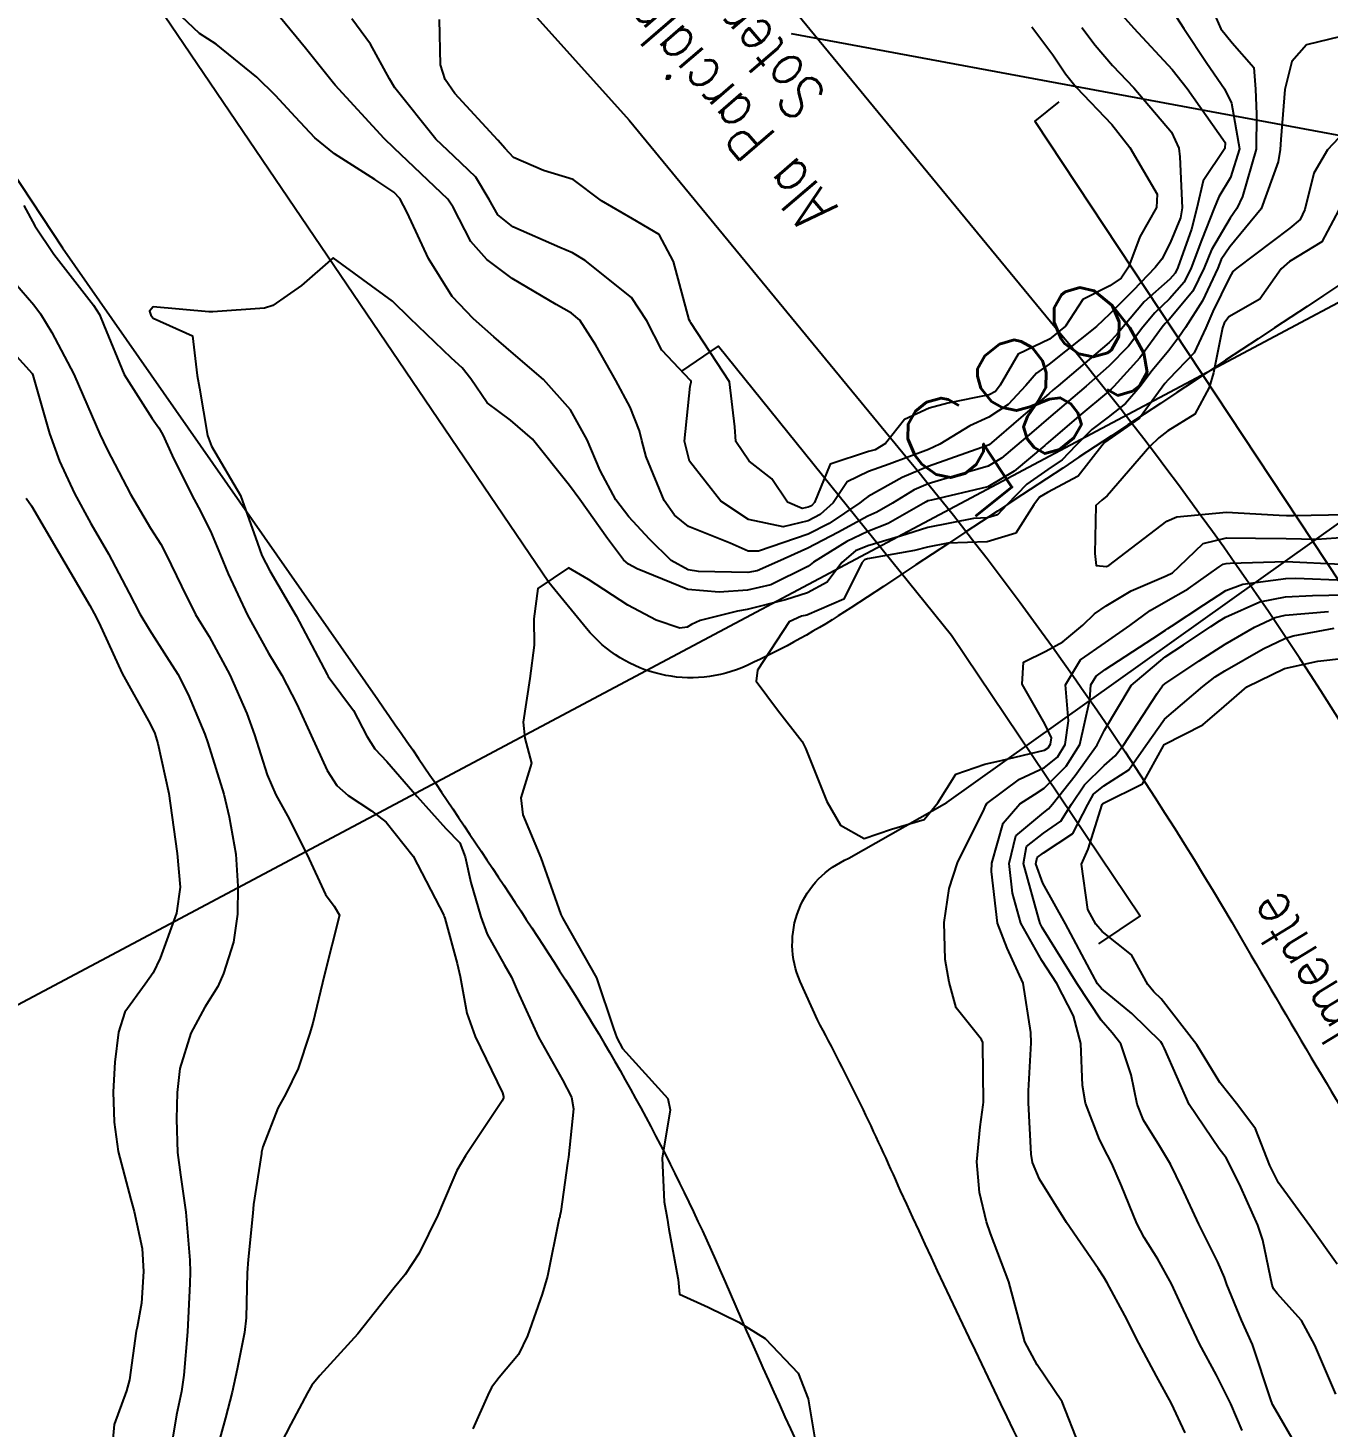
# Model space of a CAD drawing. Header units: metres. Extents: x 298520 to 308411, y 7433745 to 7450750.
# Drawn here: x 301006.2 to 301049.7, y 7443869.95 to 7443916.77 of the extents above; entities that cross this region are included whole.
import ezdxf
from ezdxf.enums import TextEntityAlignment as Align

# ---------------------------------------------------------------- set-up
doc = ezdxf.new("R2010")
doc.units = ezdxf.units.M
doc.header["$LTSCALE"] = 10
doc.linetypes.add('CONTINUO', pattern=[0])
for name, color, linetype in [('Area Verde e Lazer', 94, 'Continuous'), ('Cotas', 45, 'Continuous'), ('Curvas de Nivel 1m', 11, 'Continuous'), ('Curvas de Nivel 5m', 15, 'Continuous'), ('Pontes e viadutos', 190, 'Continuous'), ('TEXTO', 45, 'Continuous'), ('Vias Primárias', 230, 'Continuous')]:
    doc.layers.add(name, color=color, linetype=linetype)
doc.styles.add('ROMANS', font='romans', dxfattribs={"height": 0.2})
doc.styles.add('Style-STANDARD', font='STANDARD.shx')

msp = doc.modelspace()

# ---------------------------------------------------------------- linework, layer by layer
at = {"layer": 'Area Verde e Lazer', "elevation": 683.981}
msp.add_lwpolyline([(301244.649, 7444005.746), (301236.077, 7444004.442, 0), (301223.445, 7444002.521, -0.079964), (301213.851, 7444002.604, 0.078577), (301189.512, 7444002.881, -0.017587), (301163.614, 7444000.014, 0.012035), (301150.001, 7443998.659, 0.378668), (301143.289, 7443991.061, -0.057498), (301138.13, 7443946.2, 0.342844), (301149.93, 7443920.553, 0.077568), (301153.355, 7443919.402, 0.010024), (301179.654, 7443915.445, 0.021064), (301218.066, 7443912.089, 0.035305), (301232.21, 7443912.451, 0.299651), (301239.104, 7443918.007, -0.016754)], format="xyb", dxfattribs=at)
at = {"layer": 'Curvas de Nivel 1m', "flags": 128}
for points, elevation in [([(301044.511, 7443917.317), (301044.882, 7443916.746), (301045.642, 7443915.588), (301046.234, 7443914.732), (301046.476, 7443914.247), (301046.736, 7443912.726), (301046.443, 7443911.765), (301046.051, 7443911.12), (301045.898, 7443910.735), (301045.478, 7443909.684), (301045.12, 7443908.743), (301044.889, 7443908.262), (301044.397, 7443907.698), (301043.905, 7443907.24), (301043.506, 7443906.759), (301043.021, 7443906.119), (301042.37, 7443905.446), (301041.606, 7443904.781), (301040.935, 7443904.214), (301040.347, 7443903.71), (301039.856, 7443903.289), (301039.293, 7443902.81), (301038.773, 7443902.371), (301038.326, 7443902.104), (301037.293, 7443901.806), (301036.32, 7443901.516), (301035.856, 7443901.316), (301035.124, 7443900.862), (301034.609, 7443900.568), (301034.308, 7443900.428), (301033.301, 7443899.882), (301032.298, 7443899.357), (301031.283, 7443898.905), (301030.599, 7443898.604), (301030.287, 7443898.544), (301028.641, 7443898.583), (301028.288, 7443898.638), (301027.723, 7443898.949), (301026.999, 7443899.658), (301026.307, 7443900.405), (301025.874, 7443900.974), (301025.349, 7443901.958), (301024.905, 7443902.984), (301024.353, 7443903.99), (301023.448, 7443904.999), (301022.372, 7443905.929), (301021.789, 7443906.43), (301021.103, 7443907.029), (301020.394, 7443907.785), (301019.599, 7443909.048), (301018.89, 7443910.594), (301018.642, 7443911.058), (301018.435, 7443911.274), (301017.808, 7443911.701), (301016.455, 7443912.556), (301015.798, 7443913.09), (301015.148, 7443913.778), (301014.477, 7443914.509), (301013.858, 7443915.116), (301012.494, 7443916.228), (301011.938, 7443916.579), (301011.338, 7443917.147)], 686), ([(301042.514, 7443917.531), (301043.205, 7443916.763), (301044.489, 7443915.376), (301044.987, 7443914.745), (301046.258, 7443912.93), (301046.245, 7443912.732), (301045.529, 7443911.652), (301045.314, 7443910.741), (301045.129, 7443910.04), (301044.679, 7443908.747), (301044.592, 7443908.566), (301044.407, 7443908.362), (301043.553, 7443907.601), (301042.844, 7443906.765), (301042.641, 7443906.506), (301042.378, 7443906.238), (301040.673, 7443904.795), (301040.505, 7443904.654), (301040.359, 7443904.528), (301039.428, 7443903.728), (301038.358, 7443902.82), (301038.303, 7443902.791), (301036.325, 7443902.098), (301035.452, 7443901.728), (301034.315, 7443901.089), (301034.188, 7443900.998), (301034.034, 7443900.873), (301033.006, 7443900.183), (301032.302, 7443899.828), (301030.644, 7443899.262), (301030.296, 7443899.264), (301029.693, 7443899.532), (301028.304, 7443900.091), (301027.829, 7443900.468), (301027.487, 7443900.952), (301026.883, 7443902.413), (301026.741, 7443902.964), (301026.666, 7443903.285), (301026.354, 7443904.08), (301025.874, 7443904.975), (301025.202, 7443906.155), (301024.663, 7443906.987), (301024.386, 7443907.229), (301023.869, 7443907.517), (301022.403, 7443908.379), (301021.555, 7443909.023), (301021.015, 7443909.627), (301020.43, 7443910.768), (301020.251, 7443911.042), (301018.45, 7443912.746), (301018.119, 7443913.063), (301016.481, 7443914.85), (301016.373, 7443914.973), (301016.283, 7443915.083), (301015.487, 7443916.09), (301014.648, 7443917.108)], 687), ([(301041.465, 7443916.786), (301041.908, 7443916.19), (301042.49, 7443915.507), (301043.205, 7443914.763), (301044.461, 7443913.285), (301044.714, 7443912.747), (301044.739, 7443912.458), (301044.824, 7443910.746), (301044.765, 7443910.411), (301044.421, 7443909.58), (301044.136, 7443909.033), (301043.919, 7443908.755), (301043.185, 7443907.979), (301042.389, 7443907.194), (301042.174, 7443906.985), (301041.956, 7443906.776), (301040.37, 7443905.516), (301039.952, 7443905.22), (301039.595, 7443904.808), (301038.999, 7443904.168), (301038.347, 7443903.749), (301037.714, 7443903.458), (301036.717, 7443902.844), (301036.331, 7443902.667), (301035.019, 7443902.17), (301034.323, 7443901.925), (301033.615, 7443901.582), (301033.139, 7443900.882), (301032.712, 7443900.483), (301032.307, 7443900.278), (301031.472, 7443900.07), (301030.307, 7443900.318), (301029.384, 7443900.929), (301028.333, 7443902.271), (301028.169, 7443902.943), (301028.361, 7443904.776), (301028.39, 7443904.912), (301028.389, 7443904.94), (301028.363, 7443904.971), (301027.41, 7443905.991), (301026.91, 7443906.962), (301026.395, 7443907.752), (301024.847, 7443908.986), (301024.415, 7443909.239), (301023.994, 7443909.418), (301022.424, 7443910.118), (301021.924, 7443910.513), (301021.631, 7443911.022), (301021.189, 7443911.777), (301020.447, 7443912.474), (301019.851, 7443913.046), (301018.478, 7443914.763), (301018.291, 7443915.062), (301017.656, 7443916.23), (301017.036, 7443917.075)], 688), ([(301039.787, 7443916.807), (301040.494, 7443915.863), (301040.922, 7443915.228), (301041.272, 7443914.788), (301042.464, 7443913.535), (301043.07, 7443912.764), (301043.988, 7443911.204), (301043.968, 7443910.755), (301043.406, 7443909.777), (301043.025, 7443908.764), (301042.779, 7443908.395), (301042.403, 7443908.138), (301041.499, 7443907.681), (301040.913, 7443906.792), (301040.378, 7443906.353), (301039.337, 7443905.847), (301038.726, 7443904.816), (301038.571, 7443904.607), (301038.358, 7443904.495), (301036.982, 7443904.212), (301036.351, 7443904.041), (301035.535, 7443903.668), (301034.898, 7443902.864), (301034.551, 7443902.648), (301034.33, 7443902.595), (301033.043, 7443902.166), (301032.513, 7443900.888), (301032.418, 7443900.782), (301032.311, 7443900.727), (301032.104, 7443900.686), (301031.611, 7443900.901), (301031.088, 7443901.676), (301030.333, 7443902.272), (301029.884, 7443902.925), (301029.855, 7443903.418), (301029.671, 7443904.927), (301028.383, 7443906.9), (301028.363, 7443906.921), (301028.354, 7443906.94), (301028.322, 7443907.002), (301027.799, 7443908.949), (301027.325, 7443909.859), (301026.427, 7443910.376), (301025.388, 7443910.98), (301024.44, 7443911.694), (301023.449, 7443911.993), (301022.447, 7443912.428), (301022.166, 7443912.73), (301021.918, 7443913.018), (301020.476, 7443914.572), (301020.154, 7443915.043), (301020.002, 7443915.531), (301019.964, 7443917.045)], 689), ([(301050.502, 7443916.576), (301048.987, 7443916.206), (301048.492, 7443915.643), (301048.262, 7443914.703), (301048.129, 7443913.034), (301048.096, 7443912.705), (301048.03, 7443912.288), (301047.466, 7443910.715), (301046.42, 7443909.444), (301046.132, 7443909.017), (301046.014, 7443908.734), (301045.5, 7443907.636), (301044.928, 7443906.745), (301044.71, 7443906.417), (301044.375, 7443905.978), (301043.816, 7443905.308), (301043.401, 7443904.76), (301042.923, 7443904.196), (301042.347, 7443903.746), (301041.794, 7443903.333), (301041.262, 7443902.791), (301040.809, 7443902.314), (301040.325, 7443901.988), (301039.626, 7443901.5), (301038.949, 7443900.814), (301038.645, 7443900.481), (301038.309, 7443900.38), (301037.837, 7443900.356), (301036.305, 7443900.055), (301035.401, 7443899.76), (301034.299, 7443899.443), (301033.895, 7443899.276), (301033.434, 7443898.879), (301032.94, 7443898.227), (301032.278, 7443897.869), (301031.545, 7443897.629), (301030.269, 7443897.308), (301029.937, 7443897.254), (301028.688, 7443896.936), (301028.397, 7443896.803), (301028.261, 7443896.722), (301028.006, 7443896.689), (301027.222, 7443896.956), (301026.27, 7443897.449), (301024.959, 7443898.307), (301024.289, 7443898.703), (301023.262, 7443898.016), (301023.124, 7443897.001), (301023.138, 7443896.117), (301022.991, 7443895.003), (301022.763, 7443893.54), (301022.825, 7443893.004), (301023.043, 7443892.169), (301022.693, 7443891.005), (301022.759, 7443890.433), (301023.356, 7443888.998), (301024.031, 7443887.104), (301024.085, 7443886.991), (301024.142, 7443886.895), (301025.22, 7443884.979), (301025.793, 7443883.287), (301025.904, 7443882.972), (301026.098, 7443882.623), (301027.614, 7443880.947), (301027.685, 7443880.562), (301027.425, 7443878.949), (301027.492, 7443877.487), (301027.59, 7443876.946), (301027.648, 7443876.575), (301027.948, 7443874.941), (301027.952, 7443874.891), (301027.998, 7443874.403), (301028.958, 7443873.965), (301029.988, 7443873.456), (301030.867, 7443872.911), (301031.966, 7443871.753), (301032.304, 7443870.895), (301032.539, 7443869.491)], 684), ([(301050.058, 7443913.085), (301049.681, 7443912.688), (301049.227, 7443911.911), (301048.931, 7443910.695), (301048.773, 7443910.353), (301048.427, 7443910.073), (301046.648, 7443908.726), (301046.521, 7443908.618), (301046.408, 7443908.421), (301045.847, 7443907.28), (301045.609, 7443906.738), (301045.221, 7443905.895), (301044.365, 7443905.004), (301044.241, 7443904.875), (301044.155, 7443904.752), (301043.396, 7443903.71), (301042.336, 7443902.969), (301042.222, 7443902.894), (301042.13, 7443902.782), (301041.344, 7443901.768), (301040.317, 7443901.222), (301040.051, 7443901.067), (301039.854, 7443900.805), (301039.256, 7443899.858), (301038.3, 7443899.567), (301036.983, 7443899.523), (301036.298, 7443899.396), (301035.864, 7443899.287), (301034.294, 7443899.009), (301034.191, 7443898.974), (301034.097, 7443898.872), (301033.503, 7443897.649), (301032.266, 7443897.122), (301032.078, 7443897.08), (301031.672, 7443896.899), (301030.607, 7443895.275), (301030.571, 7443894.915), (301031.285, 7443893.956), (301032.102, 7443892.892), (301032.22, 7443892.672), (301032.932, 7443890.883), (301033.393, 7443890.09), (301034.181, 7443889.651), (301035.091, 7443889.954), (301036.187, 7443890.286), (301036.643, 7443890.843), (301037.247, 7443891.795), (301038.213, 7443892.128), (301038.768, 7443892.261), (301040.22, 7443892.596), (301040.343, 7443892.676), (301040.416, 7443892.798), (301040.445, 7443893.018), (301040.23, 7443893.48), (301039.465, 7443894.808), (301039.509, 7443895.549), (301040.254, 7443895.909), (301040.829, 7443896.223), (301041.501, 7443896.788), (301041.89, 7443897.163), (301042.273, 7443897.43), (301043.119, 7443897.929), (301044.288, 7443898.438), (301044.497, 7443898.54), (301044.725, 7443898.746), (301045.522, 7443899.517), (301046.303, 7443899.706), (301047.281, 7443899.694), (301048.303, 7443899.686), (301049.333, 7443899.66), (301050.303, 7443899.728)], 683), ([(301006.055, 7443910.831), (301006.422, 7443910.145), (301007.063, 7443909.194), (301008.388, 7443907.497), (301008.595, 7443907.178), (301008.736, 7443906.82), (301009.42, 7443905.169), (301010.348, 7443903.702), (301010.578, 7443903.389), (301010.704, 7443903.155), (301011.021, 7443902.461), (301011.681, 7443901.139), (301011.898, 7443900.725), (301012.301, 7443899.924), (301012.644, 7443899.126), (301012.901, 7443898.506), (301013.54, 7443897.117), (301014.25, 7443895.852), (301014.689, 7443895.106), (301015.195, 7443894.139), (301015.677, 7443893.095), (301016.205, 7443891.922), (301016.533, 7443891.421), (301016.914, 7443891.079), (301017.696, 7443890.576), (301018.184, 7443890.196), (301019.083, 7443889.051), (301020.109, 7443887.075), (301020.122, 7443887.04), (301020.142, 7443886.975), (301020.559, 7443885.466), (301020.655, 7443885.032), (301020.88, 7443883.798), (301021.166, 7443883.024), (301022.075, 7443881.136), (301022.113, 7443881.01), (301022.114, 7443880.968), (301022.071, 7443880.863), (301020.835, 7443879.028), (301020.545, 7443878.535), (301020.027, 7443877.31), (301019.95, 7443877.115), (301019.915, 7443877.041), (301019.288, 7443875.769), (301018.818, 7443875.052), (301018.448, 7443874.606), (301017.993, 7443874.029), (301017.238, 7443873.071), (301015.962, 7443871.672), (301015.701, 7443871.348), (301015.554, 7443871.094), (301014.998, 7443870.044), (301014.499, 7443869.104)], 686), ([(301050.067, 7443910.684), (301049.498, 7443909.614), (301048.415, 7443908.948), (301048.133, 7443908.704), (301047.42, 7443907.692), (301046.388, 7443907.1), (301046.226, 7443906.891), (301046.168, 7443906.732), (301045.874, 7443905.229), (301045.721, 7443904.736), (301045.242, 7443903.849), (301044.341, 7443903.288), (301044.038, 7443903.053), (301043.741, 7443902.759), (301042.316, 7443901.116), (301042.135, 7443900.962), (301041.936, 7443900.784), (301041.897, 7443899.184), (301041.944, 7443898.783), (301042.292, 7443898.748), (301042.317, 7443898.755), (301042.363, 7443898.779), (301044.308, 7443900.266), (301044.647, 7443900.409), (301046.311, 7443900.565), (301048.073, 7443900.466), (301048.31, 7443900.453), (301048.553, 7443900.455), (301050.311, 7443900.491)], 682), ([(301004.899, 7443909.223), (301006.387, 7443907.505), (301006.614, 7443907.198), (301006.992, 7443906.579), (301007.735, 7443905.186), (301008.349, 7443903.77), (301008.6, 7443903.177), (301008.847, 7443902.664), (301009.623, 7443901.167), (301010.302, 7443900.034), (301010.639, 7443899.497), (301010.822, 7443899.152), (301011.335, 7443898.086), (301011.807, 7443897.137), (301011.976, 7443896.851), (301012.256, 7443896.406), (301012.955, 7443895.123), (301013.522, 7443893.825), (301013.775, 7443893.114), (301014.203, 7443891.779), (301014.492, 7443891.107), (301014.881, 7443890.408), (301015.545, 7443889.096), (301016.153, 7443887.772), (301016.442, 7443887.38), (301016.618, 7443887.083), (301016.123, 7443885.09), (301015.734, 7443883.466), (301015.616, 7443883.095), (301015.233, 7443881.951), (301014.826, 7443881.102), (301014.553, 7443880.62), (301014.055, 7443879.323), (301014.017, 7443879.146), (301014.008, 7443879.11), (301013.747, 7443877.401), (301013.716, 7443877.113), (301013.564, 7443875.561), (301013.535, 7443875.115), (301013.496, 7443873.606), (301013.444, 7443873.115), (301013.198, 7443871.884), (301013.032, 7443871.119), (301012.807, 7443870.259), (301012.496, 7443869.124)], 687), ([(301005.399, 7443906.24), (301006.342, 7443905.2), (301006.362, 7443905.146), (301006.917, 7443903.194), (301007.249, 7443902.271), (301007.748, 7443901.186), (301008.303, 7443900.188), (301008.896, 7443899.174), (301009.58, 7443897.86), (301009.94, 7443897.163), (301010.258, 7443896.629), (301010.837, 7443895.74), (301011.211, 7443895.145), (301011.56, 7443894.464), (301012.118, 7443893.132), (301012.219, 7443892.845), (301012.746, 7443891.124), (301012.933, 7443890.375), (301013.147, 7443889.12), (301013.224, 7443888.052), (301013.212, 7443887.119), (301013.079, 7443886.175), (301012.744, 7443885.124), (301012.548, 7443884.697), (301012.112, 7443883.997), (301011.65, 7443883.137), (301011.282, 7443881.945), (301011.185, 7443881.143), (301011.17, 7443880.25), (301011.201, 7443879.143), (301011.3, 7443878.395), (301011.483, 7443877.138), (301011.609, 7443875.536), (301011.619, 7443875.136), (301011.615, 7443874.752), (301011.54, 7443873.137), (301011.413, 7443871.686), (301011.332, 7443871.139), (301011.162, 7443870.359), (301010.964, 7443869.145)], 688), ([(301006.137, 7443901.029), (301006.309, 7443900.772), (301007.241, 7443899.191), (301008.267, 7443897.437), (301008.416, 7443897.178), (301008.569, 7443896.868), (301009.351, 7443895.169), (301010.227, 7443893.581), (301010.374, 7443893.308), (301010.44, 7443893.157), (301010.547, 7443892.826), (301010.908, 7443891.149), (301011.061, 7443890.026), (301011.192, 7443889.145), (301011.286, 7443888.013), (301011.164, 7443887.145), (301010.619, 7443885.644), (301010.381, 7443885.156), (301010.119, 7443884.769), (301009.436, 7443883.84), (301009.224, 7443883.169), (301009.1, 7443882.157), (301009.052, 7443881.17), (301009.079, 7443880.153), (301009.214, 7443879.168), (301009.637, 7443877.564), (301009.747, 7443877.163), (301010.014, 7443875.927), (301010.067, 7443875.159), (301009.992, 7443874.101), (301009.847, 7443873.299), (301009.821, 7443873.162), (301009.594, 7443871.528), (301009.494, 7443871.165), (301009.077, 7443870.034), (301009.006, 7443869.169)], 689), ([(301041.375, 7443869.349), (301040.803, 7443870.792), (301039.972, 7443872.039), (301039.562, 7443872.804), (301039.396, 7443873.399), (301039.025, 7443874.81), (301038.405, 7443876.431), (301038.27, 7443876.818), (301038.038, 7443877.795), (301037.95, 7443878.822), (301038.065, 7443880), (301038.162, 7443880.729), (301038.168, 7443880.819), (301038.151, 7443882.771), (301038.147, 7443882.82), (301038.104, 7443882.924), (301037.258, 7443883.976), (301037.021, 7443884.837), (301036.893, 7443885.601), (301036.861, 7443886.839), (301037.025, 7443887.972), (301037.301, 7443888.833), (301038.191, 7443890.628), (301038.251, 7443890.761), (301038.286, 7443890.819), (301039.381, 7443891.633), (301040.211, 7443892.026), (301040.645, 7443892.367), (301040.906, 7443892.793), (301041.02, 7443893.581), (301040.913, 7443894.793), (301041.416, 7443895.624), (301042.257, 7443896.207), (301043.065, 7443896.768), (301043.749, 7443897.279), (301044.275, 7443897.573), (301045.02, 7443898.004), (301046.062, 7443898.732), (301046.198, 7443898.827), (301046.294, 7443898.85), (301046.423, 7443898.856), (301048.295, 7443898.918), (301050.15, 7443898.826)], 684), ([(301046.832, 7443869.833), (301046.453, 7443870.725), (301045.967, 7443871.689), (301045.4, 7443872.736), (301044.866, 7443873.869), (301044.462, 7443874.745), (301044.011, 7443875.571), (301043.555, 7443876.293), (301043.306, 7443876.761), (301042.788, 7443878.022), (301042.463, 7443878.774), (301042.326, 7443879.046), (301042.061, 7443879.577), (301041.582, 7443880.785), (301041.49, 7443881.378), (301041.432, 7443882.787), (301041.187, 7443883.715), (301040.633, 7443884.795), (301040.131, 7443885.564), (301039.426, 7443886.807), (301039.149, 7443887.819), (301039.029, 7443888.811), (301039.259, 7443889.732), (301040.19, 7443890.517), (301040.351, 7443890.639), (301040.479, 7443890.797), (301041.244, 7443891.753), (301041.982, 7443892.782), (301042.228, 7443893.274), (301043.115, 7443894.767), (301044.253, 7443895.719), (301044.869, 7443896.131), (301045.778, 7443896.735), (301046.069, 7443896.929), (301046.268, 7443897.052), (301047.425, 7443897.563), (301048.278, 7443897.737), (301049.188, 7443897.782), (301050.28, 7443897.797)], 686), ([(301048.62, 7443869.38), (301047.951, 7443870.519), (301047.842, 7443870.711), (301047.773, 7443870.894), (301047.181, 7443872.718), (301046.806, 7443873.533), (301046.313, 7443874.725), (301046.234, 7443874.955), (301046.01, 7443875.464), (301045.385, 7443876.736), (301044.816, 7443877.967), (301044.432, 7443878.746), (301044.059, 7443879.361), (301043.531, 7443880.222), (301043.321, 7443880.761), (301043.113, 7443881.739), (301042.771, 7443882.77), (301042.478, 7443883.146), (301042.111, 7443883.567), (301041.304, 7443884.788), (301040.142, 7443886.671), (301040.071, 7443886.801), (301040.032, 7443886.914), (301039.514, 7443888.807), (301039.611, 7443889.373), (301040.183, 7443889.823), (301040.758, 7443890.224), (301041.115, 7443890.791), (301041.551, 7443891.438), (301042.213, 7443892.093), (301042.583, 7443892.409), (301042.863, 7443892.77), (301043.983, 7443894.497), (301044.164, 7443894.751), (301044.244, 7443894.823), (301045.395, 7443895.595), (301046.257, 7443896.143), (301047.238, 7443896.715), (301047.934, 7443897.039), (301048.269, 7443897.115), (301049.714, 7443897.243)], 687), ([(301049.959, 7443871.055), (301049.258, 7443872.691), (301048.814, 7443873.521), (301048, 7443874.423), (301047.878, 7443874.579), (301047.829, 7443874.703), (301047.519, 7443876.208), (301047.356, 7443876.71), (301046.78, 7443877.981), (301046.42, 7443878.724), (301046.29, 7443878.961), (301046.058, 7443879.266), (301045.055, 7443880.74), (301044.233, 7443882.616), (301044.169, 7443882.749), (301044.104, 7443882.837), (301043.137, 7443883.789), (301042.121, 7443884.622), (301041.992, 7443884.781), (301041.818, 7443885.091), (301040.921, 7443886.792), (301040.163, 7443888.148), (301039.929, 7443888.802), (301039.965, 7443889.012), (301040.177, 7443889.168), (301041.162, 7443889.811), (301041.663, 7443890.785), (301041.856, 7443891.126), (301042.202, 7443891.405), (301043.039, 7443891.939), (301043.604, 7443892.759), (301044.232, 7443893.635), (301044.831, 7443894.147), (301045.518, 7443894.737), (301045.923, 7443895.056), (301046.248, 7443895.261), (301047.538, 7443895.993), (301048.259, 7443896.34), (301048.533, 7443896.424), (301049.91, 7443896.684)], 688), ([(301050.01, 7443875.398), (301049.097, 7443876.689), (301048.044, 7443878.12), (301047.755, 7443878.704), (301047.281, 7443879.928), (301046.682, 7443880.721), (301046.084, 7443881.485), (301045.311, 7443882.738), (301044.118, 7443884.276), (301043.878, 7443884.511), (301043.678, 7443884.757), (301043.125, 7443885.758), (301042.141, 7443886.539), (301041.935, 7443886.782), (301041.663, 7443887.272), (301041.452, 7443888.787), (301041.679, 7443889.284), (301042.147, 7443890.78), (301042.162, 7443890.812), (301042.194, 7443890.833), (301043.494, 7443891.47), (301044.194, 7443892.75), (301044.223, 7443892.789), (301045.51, 7443893.45), (301046.233, 7443894.06), (301046.981, 7443894.719), (301048.249, 7443895.339), (301049.363, 7443895.578), (301050.253, 7443895.676)], 689)]:
    msp.add_lwpolyline(points, dxfattribs=dict(at, elevation=elevation))
at = {"layer": 'Curvas de Nivel 5m', "elevation": 685, "flags": 128}
for points in [[(301045.799, 7443917.452), (301046.114, 7443916.734), (301046.498, 7443916.269), (301047.217, 7443915.445), (301047.277, 7443914.718), (301047.304, 7443913.883), (301047.298, 7443912.717), (301046.842, 7443911.129), (301046.646, 7443910.727), (301046.43, 7443910.403), (301045.809, 7443909.346), (301045.561, 7443908.739), (301045.183, 7443907.96), (301044.387, 7443907.007), (301044.256, 7443906.88), (301044.154, 7443906.752), (301043.4, 7443905.732), (301042.534, 7443904.768), (301042.449, 7443904.682), (301042.36, 7443904.605), (301041.365, 7443903.773), (301040.334, 7443902.892), (301040.286, 7443902.848), (301040.227, 7443902.801), (301039.2, 7443901.935), (301038.319, 7443901.412), (301036.435, 7443900.969), (301036.314, 7443900.939), (301036.252, 7443900.912), (301036.157, 7443900.852), (301034.985, 7443900.184), (301034.303, 7443899.914), (301033.596, 7443899.581), (301032.489, 7443898.888), (301032.377, 7443898.804), (301032.291, 7443898.744), (301031.055, 7443898.135), (301030.278, 7443897.952), (301029.324, 7443897.883), (301028.278, 7443897.974), (301026.584, 7443898.67), (301026.291, 7443898.829), (301026.124, 7443898.972), (301025.594, 7443899.683), (301024.664, 7443900.986), (301024.32, 7443901.462), (301023.081, 7443903.003), (301022.349, 7443903.638), (301021.562, 7443904.229), (301021.015, 7443905.03), (301020.731, 7443905.399), (301020.37, 7443905.72), (301018.973, 7443907.054), (301018.391, 7443907.623), (301016.413, 7443909.08), (301015.351, 7443908.148), (301014.389, 7443907.483), (301014.108, 7443907.392), (301012.385, 7443907.265), (301012.245, 7443907.272), (301010.387, 7443907.437), (301010.26, 7443907.286), (301010.307, 7443907.161), (301010.382, 7443907.051), (301011.701, 7443906.464), (301011.862, 7443905.138), (301011.934, 7443904.711), (301012.202, 7443903.132), (301012.338, 7443902.771), (301013.306, 7443901.12), (301013.879, 7443899.532), (301014.027, 7443899.113), (301014.285, 7443898.603), (301015.173, 7443897.101), (301016.204, 7443895.13), (301016.227, 7443895.09), (301016.243, 7443895.065), (301017.087, 7443893.933), (301017.532, 7443893.07), (301017.8, 7443892.65), (301018.21, 7443892.219), (301019.217, 7443891.05), (301020.182, 7443889.984), (301020.645, 7443889.501), (301020.826, 7443889.03), (301021.012, 7443888.175), (301021.351, 7443887.022), (301021.568, 7443886.449), (301022.127, 7443885.433), (301022.374, 7443885.007), (301022.582, 7443884.542), (301023.283, 7443882.998), (301024.082, 7443881.568), (301024.384, 7443880.987), (301024.455, 7443880.6), (301024.282, 7443878.988), (301024.256, 7443878.781), (301024.026, 7443877.17), (301023.994, 7443877.019), (301023.991, 7443876.99), (301023.976, 7443876.944), (301023.578, 7443874.996), (301023.401, 7443874.403), (301022.915, 7443873.006), (301022.608, 7443872.376), (301021.962, 7443871.61), (301021.704, 7443871.276), (301021.581, 7443871.024), (301021.08, 7443869.89)], [(301044.919, 7443869.764), (301044.465, 7443870.745), (301043.967, 7443871.659), (301043.368, 7443872.759), (301042.906, 7443873.68), (301042.313, 7443874.775), (301042.196, 7443874.968), (301042.008, 7443875.253), (301040.948, 7443876.791), (301040.045, 7443878.241), (301039.812, 7443878.802), (301039.77, 7443879.088), (301039.677, 7443880.804), (301039.68, 7443881.203), (301039.773, 7443882.803), (301039.76, 7443883.15), (301039.5, 7443884.806), (301038.969, 7443885.977), (301038.643, 7443886.815), (301038.44, 7443888.546), (301038.456, 7443888.817), (301038.836, 7443890.164), (301039.394, 7443890.808), (301039.884, 7443891.117), (301040.201, 7443891.333), (301040.943, 7443892.061), (301041.395, 7443892.788), (301041.734, 7443894.281), (301041.766, 7443894.785), (301041.946, 7443895.083), (301042.248, 7443895.299), (301043.839, 7443896.336), (301044.262, 7443896.616), (301044.341, 7443896.67), (301044.46, 7443896.748), (301045.544, 7443897.467), (301046.281, 7443897.942), (301046.848, 7443898.158), (301048.288, 7443898.348), (301048.631, 7443898.353), (301050.287, 7443898.29)]]:
    msp.add_lwpolyline(points, dxfattribs=at)
at = {"layer": 'Pontes e viadutos'}
for points in [[(301040.696, 7443914.292), (301039.891, 7443913.647), (301052.897, 7443893.987), (301054.342, 7443894.943)], [(301028.078, 7443905.284), (301029.301, 7443906.123), (301037.099, 7443896.453), (301043.42, 7443887.059), (301042.018, 7443886.116)]]:
    msp.add_lwpolyline(points, dxfattribs=at)
at = {"layer": 'TEXTO', "linetype": 'CONTINUO'}
for points in [[(301055.774, 7443912.105, 0), (301031.749, 7443916.57, 0)], [(300853.848, 7443803.256, 0), (301060.198, 7443912.976, 0)]]:
    msp.add_polyline3d(points, dxfattribs=at)
at = {"layer": 'Vias Primárias'}
for points in [[(301103.484, 7443772.277, 0.007973), (301097.173, 7443791.161, 0.010231), (301087.328, 7443817.399, 0.014158), (301069.057, 7443859.7, 0.027763), (301057.831, 7443880.668, -0.005118), (301052.495, 7443889.634, 0.040532), (301040.727, 7443906.558), (301031.323, 7443917.985), (301018.189, 7443932.605, 0.023261), (301010.089, 7443941.062, 0.022137), (300978.541, 7443968.523, 0.005984)], [(300974.432, 7443963.358, -0.022137), (301005.54, 7443936.281, -0.023361), (301013.246, 7443928.231), (301026.317, 7443913.68), (301035.631, 7443902.364, -0.040532), (301046.79, 7443886.317, 0.005118), (301052.195, 7443877.234, -0.027763), (301063.075, 7443856.912, -0.014158), (301081.197, 7443814.955, -0.010231), (301090.947, 7443788.969, -0.007973), (301097.192, 7443770.285, -0.026523), (301102.968, 7443747.996, -0.035496), (301107.161, 7443726.766, -0.01994), (301108.522, 7443710.633, -0.031586), (301108.213, 7443694.223, -0.011983), (301107.053, 7443683.322, -0.008759), (301105.475, 7443672.693, -0.013804), (301102.654, 7443658.229, -0.031521), (301099.761, 7443648.289), (301096.356, 7443638.848), (301091.926, 7443628.596)], [(300952.571, 7443956.755, -0.001208), (300972.769, 7443940.914, 0.014766), (300981.86, 7443934.174, -0.041701), (300982.324, 7443933.79), (300987.962, 7443931.203, 0.013305), (300992.239, 7443929.377, -0.117996), (300995.351, 7443927.193, -0.062611), (300999.103, 7443921.906), (301007.353, 7443909.414), (301017.904, 7443894.293, -0.009256), (301023.989, 7443885.219, -0.040253), (301029.347, 7443875.217, 0.01198), (301035.358, 7443862.19), (301038.58, 7443855.569, 0.009668), (301043.621, 7443846.151), (301048.915, 7443835.508), (301054.884, 7443822.746, -0.039781), (301058.923, 7443811.948, 0.005846), (301062.535, 7443799.847, 0.001026), (301067.833, 7443782.951), (301070.414, 7443774.663), (301072.958, 7443766.923), (301076.018, 7443757.625), (301078.604, 7443749.95)], [(301081.887, 7443942.811, -0.091936), (301079.536, 7443936.934, -0.068812), (301072.449, 7443928.543, 0.09943), (301068.683, 7443923.49, -0.107561), (301066.17, 7443920.229, -0.012124), (301058.723, 7443914.26, -0.016554), (301051.181, 7443908.896, -0.000572), (301033.731, 7443897.362, -0.038094), (301030.265, 7443895.437, -0.340708), (301024.887, 7443896.675), (301023.625, 7443898.21), (301009.238, 7443919.44), (301002.653, 7443928.026, -0.115319), (301002.102, 7443929.244, 0.125086), (301001.469, 7443930.574, 0.008093), (300996.011, 7443936.938, 0.112747), (300988.503, 7443942.31, 0.004971)], [(301060.862, 7443825.542), (301054.86, 7443838.376), (301049.458, 7443849.236, -0.001597), (301042.246, 7443863.68, -0.009714), (301035.397, 7443877.855, 0.020606), (301032.616, 7443883.575), (301032.043, 7443884.863, -0.419374), (301033.667, 7443888.983), (301036.946, 7443890.851), (301051.11, 7443900.943, 0.05635), (301055.684, 7443905.05, 0.028819), (301057.639, 7443907.522, -0.062288), (301067.887, 7443918.842, -0.06108), (301068.59, 7443919.311, 0.103761), (301072.044, 7443922.067, -0.30548), (301076.057, 7443923.252, -0.096288), (301082.117, 7443919.959, -0.057881), (301093.436, 7443908.18), (301103.8, 7443895.896, -0.006947), (301112.109, 7443885.766, -0.014485), (301121.245, 7443873.599, -0.022967), (301132.644, 7443855.784, -0.019302)]]:
    msp.add_lwpolyline(points, format="xyb", dxfattribs=at)

# ---------------------------------------------------------------- texts
at = {"layer": 'Cotas', "style": 'Style-STANDARD'}
msp.add_text('685', height=4, rotation=218.5025, dxfattribs=at).set_placement((301039.712, 7443904.427, 685), align=Align.MIDDLE_CENTER)
at = {"layer": 'TEXTO', "style": 'ROMANS', "width": 0.8}
for s, rotation, p in [('Ala Parcialmente', 130.6088, (301033.319, 7443910.783)), ('Soterrada', 130.6088, (301032.97, 7443914.551)), ('Ala Parcialmente', 121.3768, (301055.169, 7443876.401))]:
    msp.add_text(s, height=1.5, rotation=rotation, dxfattribs=at).set_placement(p)

doc.saveas('drawing.dxf')
